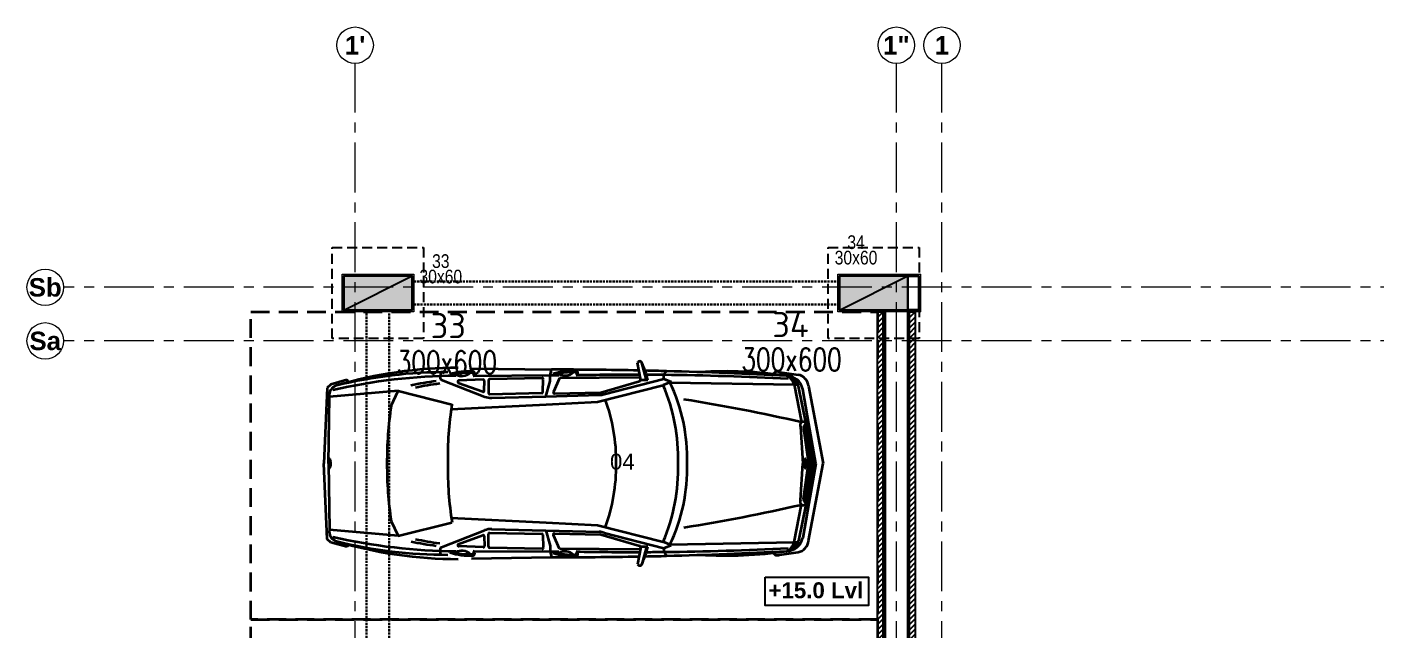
# Model space of a CAD drawing. Header units: millimetres. Extents: x -545754 to 527377, y 134623 to 1871324.
# Drawn here: x 443542 to 455380, y 174929 to 180221 of the extents above; entities that cross this region are included whole.
import ezdxf
from ezdxf.enums import TextEntityAlignment as Align
from ezdxf.xclip import XClip

# ---------------------------------------------------------------- set-up
doc = ezdxf.new("R2010")
doc.units = ezdxf.units.MM
doc.header["$XCLIPFRAME"] = 0
for name, pattern in [('PLINTH BEAM & PILE CAP LEVEL DRAWING   1605.2024$0$CENTER', [2, 1.25, -0.25, 0.25, -0.25]), ('PLINTH BEAM & PILE CAP LEVEL DRAWING   1605.2024$0$DASHDOT', [25.4, 12.7, -6.35, 0, -6.35]), ('PLINTH BEAM & PILE CAP LEVEL DRAWING   1605.2024$0$DASHED', [0.75, 0.5, -0.25]), ('PLINTH BEAM & PILE CAP LEVEL DRAWING   1605.2024$0$HIDDEN', [0.375, 0.25, -0.125]), ('PLINTH BEAM & PILE CAP LEVEL DRAWING   1605.2024$0$HIDDEN2', [4.7625, 3.175, -1.5875])]:
    doc.linetypes.add(name, pattern=pattern)
for name, color, linetype, lineweight in [('Geo Col Hatch', 66, 'Continuous', 5), ('Geo Col Size', 7, 'Continuous', 13), ('Geo Column', 10, 'Continuous', 25), ('Geo-COLUMN-NO', 7, 'Continuous', 30), ('PLINTH BEAM & PILE CAP LEVEL DRAWING   1605.2024$0$A- WALL', 212, 'Continuous', 35), ('PLINTH BEAM & PILE CAP LEVEL DRAWING   1605.2024$0$A-GRID', 35, 'PLINTH BEAM & PILE CAP LEVEL DRAWING   1605.2024$0$DASHDOT', 5), ('PLINTH BEAM & PILE CAP LEVEL DRAWING   1605.2024$0$A-PARKING', 14, 'Continuous', 35), ('PLINTH BEAM & PILE CAP LEVEL DRAWING   1605.2024$0$A-PLASTER', 22, 'Continuous', 5), ('PLINTH BEAM & PILE CAP LEVEL DRAWING   1605.2024$0$Geo-GRADE BEAM', 1, 'PLINTH BEAM & PILE CAP LEVEL DRAWING   1605.2024$0$HIDDEN2', 30)]:
    doc.layers.add(name, color=color, linetype=linetype, lineweight=lineweight)
for name, color, linetype in [('PLINTH BEAM & PILE CAP LEVEL DRAWING   1605.2024$0$A-CLADDING', 32, 'Continuous'), ('PLINTH BEAM & PILE CAP LEVEL DRAWING   1605.2024$0$A-COLTEXT', 9, 'Continuous'), ('PLINTH BEAM & PILE CAP LEVEL DRAWING   1605.2024$0$A-DIMENSION', 8, 'Continuous'), ('PLINTH BEAM & PILE CAP LEVEL DRAWING   1605.2024$0$A-NOTS', 8, 'Continuous'), ('PLINTH BEAM & PILE CAP LEVEL DRAWING   1605.2024$0$GEO GF COL', 1, 'Continuous'), ('PLINTH BEAM & PILE CAP LEVEL DRAWING   1605.2024$0$SPILECAP', 128, 'Continuous')]:
    doc.layers.add(name, color=color, linetype=linetype)
doc.styles.add('ISCOPEUR', font='isocpeur.ttf')
doc.styles.add('PLINTH BEAM & PILE CAP LEVEL DRAWING   1605.2024$0$BOLD', font='arialbd.ttf')
doc.styles.add('PLINTH BEAM & PILE CAP LEVEL DRAWING   1605.2024$0$COLTEXT', font='ARIALN.TTF')
doc.styles.add('PLINTH BEAM & PILE CAP LEVEL DRAWING   1605.2024$0$Dimtext', font='arial.ttf')
doc.styles.add('simplex', font='simplex.shx', dxfattribs={"width": 0.75})

# ---------------------------------------------------------------- blocks, each defined once
blk = doc.blocks.new('PLINTH BEAM & PILE CAP LEVEL DRAWING   1605.2024$0$zw$DF02')
at = {"layer": 'PLINTH BEAM & PILE CAP LEVEL DRAWING   1605.2024$0$Geo-GRADE BEAM', "color": 7, "ltscale": 6}
for p, q in [((-10860, 38050), (-14610, 38050)), ((-15010, 37800), (-15010, 32300)), ((-14810, 37800), (-14810, 32300)), ((-10860, 37850), (-14610, 37850)), ((-10460, 34600), (-10460, 37800)), ((-10260, 34600), (-10260, 37800))]:
    blk.add_line(p, q, dxfattribs=at)
blk = doc.blocks.new('PLINTH BEAM & PILE CAP LEVEL DRAWING   1605.2024$0$zw$C37E')
at = {"layer": 'PLINTH BEAM & PILE CAP LEVEL DRAWING   1605.2024$0$SPILECAP', "color": 150, "linetype": 'PLINTH BEAM & PILE CAP LEVEL DRAWING   1605.2024$0$HIDDEN', "ltscale": 35}
for points in [[(-1531, 3835), (-1451, 3835), (-1451, 3755), (-1531, 3755)], [(-1096, 3835), (-1016, 3835), (-1016, 3755), (-1096, 3755)]]:
    blk.add_lwpolyline(points, close=True, dxfattribs=at)
blk = doc.blocks.new('PLINTH BEAM & PILE CAP LEVEL DRAWING   1605.2024$0$ngfgrid')
at = {"layer": 'PLINTH BEAM & PILE CAP LEVEL DRAWING   1605.2024$0$A-GRID', "linetype": 'PLINTH BEAM & PILE CAP LEVEL DRAWING   1605.2024$0$CENTER', "ltscale": 35}
for p, q in [((75711.36, -151036.89), (75711.36, -146793.69)), ((76186.36, -151036.89), (76186.36, -146793.69)), ((76226.36, -151036.89), (76226.36, -146793.69)), ((78544.86, -146990.19), (75455.42, -146990.19)), ((78544.86, -147037.19), (75455.42, -147037.19))]:
    blk.add_line(p, q, dxfattribs=at)
at = {"layer": 'PLINTH BEAM & PILE CAP LEVEL DRAWING   1605.2024$0$A-GRID', "linetype": 'Continuous'}
for centre in [(75711.36, -146777.69), (76186.36, -146777.69), (76226.36, -146777.69), (75439.42, -146990.19), (75439.42, -147037.19)]:
    blk.add_circle(centre, 16, dxfattribs=at)
at = {"layer": 'PLINTH BEAM & PILE CAP LEVEL DRAWING   1605.2024$0$A-GRID', "color": 32, "style": 'PLINTH BEAM & PILE CAP LEVEL DRAWING   1605.2024$0$BOLD'}
for s, p in [("1'", (75711.36, -146777.75)), ('1"', (76186.36, -146777.75)), ('1', (76226.36, -146777.75)), ('Sb', (75439.42, -146990.19)), ('Sa', (75439.42, -147037.19))]:
    blk.add_text(s, height=16.2, dxfattribs=at).set_placement(p, align=Align.MIDDLE_CENTER)
blk = doc.blocks.new('PLINTH BEAM & PILE CAP LEVEL DRAWING   1605.2024$0$hhn')
at = {"ltscale": 17}
for p, q in [((75065.8, -4234.4), (75127.6, -4222.8)), ((75189.4, -4234.4), (75127.6, -4222.8)), ((75095.9, -4234.1), (75068.2, -4239)), ((75127.6, -4228.5), (75095.9, -4234.1)), ((75100.5, -4238.3), (75096.2, -4234)), ((75102.6, -4238), (75098.3, -4233.6)), ((75099.4, -4238.5), (75127.6, -4234.5)), ((75104.8, -4237.7), (75100.3, -4233.3)), ((75106.9, -4237.4), (75102.4, -4232.9)), ((75109, -4237.1), (75104.5, -4232.6)), ((75111.1, -4236.8), (75106.5, -4232.2)), ((75113.3, -4236.5), (75108.6, -4231.8)), ((75115.4, -4236.2), (75110.7, -4231.5)), ((75117.5, -4235.9), (75112.7, -4231.1)), ((75119.7, -4235.6), (75114.8, -4230.7)), ((75121.8, -4235.3), (75116.8, -4230.4)), ((75123.9, -4235), (75118.9, -4230)), ((75126.1, -4234.7), (75121, -4229.6)), ((75128.4, -4234.6), (75123, -4229.3)), ((75131.2, -4235), (75125.1, -4228.9)), ((75134, -4235.4), (75127.2, -4228.5)), ((75127.6, -4228.5), (75159.4, -4234.1)), ((75155.8, -4238.5), (75127.6, -4234.5)), ((75136.9, -4235.8), (75129.9, -4228.9)), ((75139.7, -4236.2), (75132.9, -4229.4)), ((75142.5, -4236.6), (75135.8, -4229.9)), ((75145.3, -4237), (75138.8, -4230.4)), ((75148.1, -4237.4), (75141.7, -4230.9)), ((75151, -4237.8), (75144.7, -4231.5)), ((75153.8, -4238.2), (75147.6, -4232)), ((75156.5, -4238.5), (75150.6, -4232.5)), ((75158.2, -4237.8), (75153.5, -4233)), ((75159.3, -4236.4), (75156.5, -4233.6)), ((75159.4, -4234.1), (75187, -4239)), ((75054.6, -4257.7), (75056.7, -4242.6)), ((75061.7, -4247.3), (75060.1, -4245.6)), ((75062.2, -4246.9), (75060.5, -4245.2)), ((75062.7, -4246.7), (75060.9, -4244.8)), ((75063.3, -4246.4), (75061.3, -4244.5)), ((75063.9, -4246.2), (75061.8, -4244.1)), ((75064.5, -4246), (75062.3, -4243.8)), ((75064.6, -4245.3), (75062.8, -4243.5)), ((75062.8, -4345.2), (75064.6, -4245.9)), ((75064.6, -4244.5), (75063.3, -4243.2)), ((75064.6, -4243.7), (75063.9, -4243)), ((75064.7, -4242.9), (75064.5, -4242.8)), ((75064.6, -4245.9), (75094.7, -4240)), ((75064.6, -4245.9), (75064.7, -4242.8)), ((75064.6, -4245.9), (75064.6, -4245.9)), ((75095.9, -4236.2), (75065.9, -4242.5)), ((75098.1, -4238.3), (75095.8, -4236)), ((75098.3, -4240.8), (75127.6, -4239.1)), ((75127.6, -4237), (75124.8, -4237.6)), ((75127.6, -4236.1), (75127.6, -4237)), ((75127.6, -4236.1), (75127.6, -4237)), ((75127.6, -4237), (75130.4, -4237.6)), ((75157, -4240.8), (75127.6, -4239.1)), ((75159.3, -4236.2), (75189.3, -4242.5)), ((75190.6, -4245.9), (75160.5, -4240)), ((75190.6, -4245.9), (75190.6, -4242.8)), ((75197.4, -4250.2), (75190.6, -4243.4)), ((75193.8, -4247.5), (75190.6, -4244.2)), ((75192, -4246.4), (75190.6, -4245)), ((75192.4, -4345.2), (75190.6, -4245.9)), ((75190.7, -4246), (75190.6, -4245.9)), ((75190.6, -4245.9), (75190.6, -4245.9)), ((75197.1, -4249.1), (75190.8, -4242.8)), ((75196.5, -4247.7), (75192.2, -4243.4)), ((75200.6, -4257.7), (75198.5, -4242.6)), ((75057.8, -4251.5), (75057.7, -4251.3)), ((75058.1, -4250.9), (75057.8, -4250.6)), ((75058.4, -4250.5), (75057.9, -4249.9)), ((75058.8, -4250), (75058.1, -4249.3)), ((75059.1, -4249.5), (75058.3, -4248.7)), ((75059.5, -4249.1), (75058.5, -4248.1)), ((75059.9, -4248.7), (75058.8, -4247.6)), ((75060.3, -4248.3), (75059.1, -4247)), ((75060.7, -4247.9), (75059.4, -4246.6)), ((75061.2, -4247.6), (75059.7, -4246.1)), ((75197.5, -4251.2), (75196.7, -4250.4)), ((75056.9, -4350.1), (75053.9, -4347.8)), ((75059.9, -4350), (75056.9, -4350.1)), ((75059.9, -4350), (75062.3, -4344.1)), ((75072.2, -4397.8), (75059.9, -4350)), ((75062.3, -4344.1), (75065, -4350.5)), ((75078.3, -4402.9), (75065, -4350.5)), ((75176.9, -4402.9), (75190.2, -4350.5)), ((75183, -4397.8), (75195.3, -4350)), ((75192.9, -4344.1), (75190.2, -4350.5)), ((75195.3, -4350), (75192.9, -4344.1)), ((75195.3, -4350), (75198.3, -4350.1)), ((75198.3, -4350.1), (75201.3, -4347.8)), ((75061, -4363.9), (75047.2, -4367.6)), ((75061, -4362.7), (75061, -4363.9)), ((75061, -4363.9), (75061.1, -4368.5)), ((75194.2, -4363.9), (75194.1, -4368.5)), ((75194.2, -4362.7), (75194.2, -4363.9)), ((75194.2, -4363.9), (75208, -4367.6)), ((75061.1, -4368.5), (75047.3, -4371.1)), ((75058.9, -4369.8), (75059.4, -4433.4)), ((75061, -4368.8), (75059.9, -4368.8)), ((75070.8, -4400.3), (75061.9, -4369.5)), ((75184.4, -4400.3), (75193.3, -4369.5)), ((75194.1, -4368.5), (75208, -4371.1)), ((75194.2, -4368.8), (75195.4, -4368.8)), ((75196.3, -4369.8), (75195.8, -4433.4)), ((75071.7, -4437.4), (75070.8, -4400.6)), ((75074.1, -4444.3), (75072.9, -4401.7)), ((75080.4, -4444), (75078.3, -4402.9)), ((75174.8, -4444), (75176.9, -4402.9)), ((75181.1, -4444.3), (75182.3, -4401.7)), ((75183.5, -4437.4), (75184.4, -4400.6)), ((75051.7, -4503.6), (75052.6, -4439.8)), ((75057.3, -4440.9), (75052.6, -4439.8)), ((75057.2, -4440.9), (75057.2, -4433.9)), ((75059.4, -4433.4), (75070.4, -4438.3)), ((75195.8, -4433.4), (75184.8, -4438.3)), ((75197.9, -4440.9), (75202.6, -4439.8)), ((75198, -4440.9), (75198, -4433.9)), ((75203.5, -4503.6), (75202.6, -4439.8)), ((75057.6, -4502.4), (75057.2, -4440.9)), ((75061.9, -4440.9), (75057.3, -4440.9)), ((75059.4, -4447.2), (75060.3, -4489.3)), ((75070.5, -4446.7), (75060.4, -4446.3)), ((75074.1, -4444.3), (75061.9, -4440.9)), ((75072.2, -4489.3), (75071.3, -4447.6)), ((75075.2, -4487.6), (75074.1, -4444.3)), ((75084.1, -4519.8), (75080.4, -4444)), ((75171.1, -4519.8), (75174.8, -4444)), ((75180, -4487.6), (75181.1, -4444.3)), ((75181.2, -4444.3), (75193.4, -4440.9)), ((75183, -4489.3), (75183.9, -4447.6)), ((75184.7, -4446.7), (75194.8, -4446.3)), ((75193.4, -4440.9), (75197.9, -4440.9)), ((75195.8, -4447.2), (75194.9, -4489.3)), ((75197.7, -4502.4), (75198, -4440.9)), ((75060.7, -4527.7), (75074.3, -4493)), ((75061.2, -4490.2), (75071.3, -4490.2)), ((75069.4, -4493.5), (75061.6, -4493.4)), ((75194.6, -4527.7), (75180.9, -4493)), ((75194, -4490.2), (75183.9, -4490.2)), ((75185.8, -4493.5), (75193.6, -4493.4)), ((75060.6, -4494.3), (75061.4, -4513.9)), ((75063.2, -4514.2), (75070.2, -4494.7)), ((75192, -4514.2), (75185, -4494.7)), ((75194.6, -4494.3), (75193.8, -4513.9)), ((75069.7, -4562.2), (75080.4, -4519.3)), ((75185.5, -4562.2), (75174.8, -4519.3)), ((75054.7, -4528.1), (75058.6, -4528.8)), ((75200.5, -4528.1), (75196.6, -4528.8)), ((75081.6, -4567.8), (75069.7, -4562.2)), ((75069.7, -4562.2), (75074.5, -4617.2)), ((75173.6, -4567.8), (75185.5, -4562.2)), ((75185.5, -4562.2), (75180.7, -4617.2)), ((75062.6, -4601.8), (75060.9, -4603.3)), ((75060.9, -4603.3), (75064.4, -4616.1)), ((75194.3, -4603.3), (75190.8, -4616.1)), ((75192.6, -4601.8), (75194.3, -4603.3)), ((75064.4, -4616.1), (75067.1, -4618.9)), ((75067.1, -4618.9), (75127.6, -4621.6)), ((75127.6, -4617.9), (75074.5, -4617.2)), ((75127.6, -4617), (75124.8, -4617.5)), ((75127.6, -4616.1), (75127.6, -4617)), ((75127.6, -4616.1), (75127.6, -4617)), ((75127.6, -4617), (75130.4, -4617.5)), ((75127.6, -4617.9), (75180.7, -4617.2)), ((75188.1, -4618.9), (75127.6, -4621.6)), ((75190.8, -4616.1), (75188.1, -4618.9))]:
    blk.add_line(p, q, dxfattribs=at)
at = {"color": 22, "linetype": 'PLINTH BEAM & PILE CAP LEVEL DRAWING   1605.2024$0$DASHED', "ltscale": 30}
blk.add_lwpolyline([(75006.5, -4680), (75006.5, -4179.3), (75252.3, -4179.3), (75252.3, -4680)], close=True, dxfattribs=at)
at = {"ltscale": 17}
for centre, radius, start, end in [((75066.8, -4244.7), 10.3, 95.6365, 168.6372), ((75099, -4235.1), 3.34, 161.6012, 275.775), ((75156.2, -4235.1), 3.34, 264.2259, 18.3964), ((75188.4, -4244.7), 10.3, 11.3628, 84.3629), ((75070.7, -4251.8), 13, 101.0222, 180.1612), ((75067.4, -4252.1), 9.74, 106.1998, 178.1602), ((75067.7, -4256.7), 11.2, 106.1509, 154.0509), ((75067.4, -4252.1), 9.78, 98.5917, 106.1864), ((76505.7, -4562), 1447.3, 167.1458, 170.9426), ((75096.9, -4238.6), 2.59, 113.6633, 301.3688), ((75124.3, -4237), 0.307, 120.3183, 179.2363), ((75124.3, -4237), 0.308, 179.2298, 238.077), ((75125.8, -4239.6), 3.37, 103.2513, 120.336), ((75125.9, -4234.4), 3.37, 238.1104, 255.1813), ((75126.8, -4243.9), 7.76, 95.1339, 103.2586), ((75127, -4230.2), 7.76, 255.1835, 263.3033), ((75127.4, -4250.8), 14.6, 89.2701, 95.1324), ((75127.8, -4223.3), 14.6, 263.3051, 269.2718), ((75127.8, -4250.8), 14.6, 84.8676, 90.7299), ((75127.4, -4223.3), 14.6, 270.7282, 276.6949), ((75128.4, -4243.9), 7.76, 76.7414, 84.8661), ((75128.2, -4230.2), 7.76, 276.6967, 284.8165), ((75129.4, -4239.6), 3.37, 59.6628, 76.7538), ((75129.3, -4234.4), 3.37, 284.8187, 301.8896), ((75131, -4237), 0.307, 0.7637, 59.6817), ((75131, -4237), 0.308, 301.923, 0.7701), ((75158.3, -4238.6), 2.59, 238.6321, 66.3358), ((73749.7, -4561.9), 1447.1, 9.0572, 12.8544), ((75184.5, -4251.8), 13, 359.8388, 78.9773), ((75187.8, -4252.1), 9.77, 73.813, 81.4107), ((75187.8, -4252.1), 9.74, 1.8384, 73.8015), ((75187.5, -4256.7), 11.2, 25.9477, 73.8505), ((78725.9, -4444.1), 3673.3, 176.9985, 178.4977), ((75380, -4300.4), 326, 171.4261, 183.6541), ((77528.2, -4375.6), 2471.4, 177.1012, 179.4085), ((72727, -4375.6), 2471.4, 0.5915, 2.8989), ((71529.3, -4444.1), 3673.4, 1.5023, 3.0015), ((74875.2, -4300.4), 326, 356.3458, 8.574), ((75057.6, -4259.4), 3.4, 150.2961, 246.3545), ((75197.6, -4259.4), 3.4, 293.6455, 29.7039), ((75123.2, -4470.7), 139.3, 88.1656, 115.6826), ((75132.1, -4470.7), 139.3, 64.3174, 91.8344), ((75124.7, -4493.5), 155, 88.9255, 112.6663), ((75130.5, -4493.5), 155, 67.3338, 91.0745), ((78725.9, -4444.1), 3673.3, 178.4977, 178.7653), ((77528.2, -4375.6), 2471.4, 179.4085, 179.7286), ((72727, -4375.6), 2471.4, 0.2716, 0.5915), ((71529.3, -4444.1), 3673.4, 1.2346, 1.5023), ((75077.7, -4432.4), 71.6, 103.5301, 115.2418), ((75177.5, -4432.4), 71.6, 64.7582, 76.4699), ((75047.8, -4369.3), 1.83, 109.3865, 252.5149), ((78725.9, -4444.1), 3673.3, 178.8424, 179.9323), ((77528.2, -4375.6), 2471.4, 179.8545, 181.0304), ((75059.9, -4369.7), 0.916, 90.0043, 181.2147), ((75061, -4369.7), 0.916, 17.6827, 90.0069), ((75194.2, -4369.7), 0.916, 90.0034, 162.3069), ((75195.4, -4369.7), 0.916, 358.7853, 89.9957), ((72726.7, -4375.6), 2471.7, 358.9696, 0.1457), ((71529.9, -4444.1), 3672.7, 0.0676, 1.1577), ((75207.4, -4369.3), 1.83, 287.4851, 70.6135), ((75126.2, -4532.7), 144.7, 89.4616, 110.159), ((75129, -4532.7), 144.7, 69.841, 90.5384), ((75069.9, -4400.6), 0.919, 1.3738, 17.6437), ((75059.2, -4402), 13.7, 1.5365, 18.1277), ((75196, -4402), 13.7, 161.8723, 178.4634), ((75185.3, -4400.6), 0.919, 162.3563, 178.6262), ((75100.3, -4423.5), 46.7, 175.7285, 198.8693), ((75055.4, -4420.5), 1.81, 16.1445, 163.8555), ((75055.4, -4420.5), 0.712, 16.1401, 163.8599), ((75100.3, -4423.5), 45.6, 175.7285, 198.8691), ((75047.7, -4429), 9.69, 329.4142, 43.8187), ((75207.5, -4429), 9.69, 136.1829, 210.5842), ((75199.8, -4420.5), 1.81, 16.1445, 163.8555), ((75154.9, -4423.5), 45.6, 341.131, 4.2714), ((75199.8, -4420.5), 0.712, 16.1401, 163.8599), ((75154.9, -4423.5), 46.7, 341.1315, 4.2712), ((75070.8, -4437.5), 0.916, 246.0384, 1.3699), ((75184.4, -4437.5), 0.916, 178.6372, 293.9582), ((75060.3, -4447.2), 0.916, 84.088, 181.1973), ((75070.4, -4447.6), 0.916, 359.375, 84.1025), ((75184.8, -4447.6), 0.916, 95.9085, 180.6139), ((75194.9, -4447.2), 0.916, 358.8027, 95.912), ((75061.2, -4489.2), 0.916, 181.1971, 269.9957), ((75061.2, -4489.2), 0.916, 181.1971, 269.9957), ((75061.2, -4489.2), 0.916, 181.1971, 269.9957), ((75061.6, -4494.3), 0.916, 89.2134, 182.2827), ((75069.4, -4494.4), 0.916, 340.1072, 89.2178), ((75071.3, -4489.2), 0.916, 269.9976, 359.3918), ((75061.5, -4487.9), 13.7, 338.574, 1.5323), ((75193.7, -4487.9), 13.7, 178.4677, 201.4259), ((75183.9, -4489.2), 0.916, 180.6082, 270.0024), ((75185.8, -4494.4), 0.916, 90.7822, 199.8928), ((75193.7, -4494.3), 0.916, 357.7173, 90.7866), ((75194, -4489.2), 0.916, 270.0044, 358.8029), ((75194, -4489.2), 0.916, 270.0044, 358.8029), ((75194, -4489.2), 0.916, 270.0044, 358.8029), ((75100.7, -4505.9), 46.7, 175.7288, 198.8685), ((75055.8, -4502.9), 1.81, 16.1445, 163.8555), ((75100.7, -4505.9), 45.6, 175.7288, 198.8681), ((75055.8, -4502.9), 0.712, 16.1401, 163.8599), ((75199.4, -4502.9), 1.81, 16.1445, 163.8555), ((75154.6, -4505.9), 45.6, 341.131, 4.2714), ((75199.4, -4502.9), 0.712, 16.1401, 163.8599), ((75154.5, -4505.9), 46.7, 341.1315, 4.2712), ((75393.6, -4513.8), 342.4, 180.0775, 196.5845), ((75048.1, -4511.4), 9.69, 329.4139, 43.8192), ((75062.3, -4513.8), 0.916, 182.282, 340.1036), ((74861.6, -4513.8), 342.4, 343.4155, 359.9225), ((75192.9, -4513.8), 0.916, 199.8953, 357.719), ((75207.1, -4511.4), 9.69, 136.1808, 210.5861), ((75418.7, -4524), 364, 179.7812, 193.9247), ((75516.8, -4512.2), 459.3, 180.4985, 192.8495), ((75122.9, -4254), 268.7, 260.8889, 270.9951), ((75132.3, -4254), 268.6, 269.0048, 279.1115), ((74738.4, -4512.2), 459.3, 347.1507, 359.5016), ((74836.5, -4524), 364, 346.0755, 0.2187), ((75059, -4527), 1.83, 259.6899, 338.9913), ((75376.6, -4489.4), 317.6, 187.677, 191.372), ((75245.4, -4507), 182.9, 186.9369, 193.0708), ((75009.8, -4507), 182.9, 346.9292, 353.063), ((74878.7, -4489.4), 317.5, 348.6276, 352.324), ((75196.3, -4527), 1.83, 201.0087, 280.3101), ((75126, -4275.4), 295.8, 261.3584, 270.3077), ((75129.2, -4275.4), 295.8, 269.6922, 278.6419), ((75073.1, -4609.3), 8, 196.3781, 280.1342), ((75182.1, -4609.3), 8, 259.8658, 343.6219), ((75124.3, -4617), 0.307, 120.3183, 179.2363), ((75124.3, -4617), 0.308, 179.2298, 238.077), ((75125.8, -4619.6), 3.37, 103.2513, 120.336), ((75125.9, -4614.3), 3.37, 238.1104, 255.1813), ((75126.8, -4623.9), 7.76, 95.1339, 103.2586), ((75127, -4610.1), 7.76, 255.1835, 263.3033), ((75127.4, -4630.7), 14.6, 89.2701, 95.1324), ((75127.8, -4603.3), 14.6, 263.3051, 269.2718), ((75127.8, -4630.7), 14.6, 84.8676, 90.7299), ((75127.4, -4603.3), 14.6, 270.7282, 276.6949), ((75128.4, -4623.9), 7.76, 76.7414, 84.8661), ((75128.2, -4610.1), 7.76, 276.6967, 284.8165), ((75129.4, -4619.6), 3.37, 59.6628, 76.7538), ((75129.3, -4614.3), 3.37, 284.8187, 301.8896), ((75131, -4617), 0.307, 0.7637, 59.6817), ((75131, -4617), 0.308, 301.923, 0.7701)]:
    blk.add_arc(centre, radius, start, end, dxfattribs=at)
blk = doc.blocks.new('PLINTH BEAM & PILE CAP LEVEL DRAWING   1605.2024$0$GF COL')
at = {"layer": 'PLINTH BEAM & PILE CAP LEVEL DRAWING   1605.2024$0$GEO GF COL', "ltscale": 0.3}
for points in [[(69938.9, -146980.2), (69878.9, -146980.2), (69878.9, -147010.2), (69938.9, -147010.2)], [(70373.9, -146980.2), (70313.9, -146980.2), (70313.9, -147010.2), (70373.9, -147010.2)]]:
    blk.add_hatch(color=250, dxfattribs=at).paths.add_polyline_path(points)
at = {"layer": 'PLINTH BEAM & PILE CAP LEVEL DRAWING   1605.2024$0$GEO GF COL', "linetype": 'Continuous', "ltscale": 0.1}
for points in [[(69938.9, -146980.2), (69938.9, -147010.2), (69878.9, -147010.2), (69878.9, -146980.2)], [(70373.9, -146980.2), (70373.9, -147010.2), (70313.9, -147010.2), (70313.9, -146980.2)]]:
    blk.add_lwpolyline(points, close=True, dxfattribs=at)
blk = doc.blocks.new('PLINTH BEAM & PILE CAP LEVEL DRAWING   1605.2024')
at = {"layer": 'PLINTH BEAM & PILE CAP LEVEL DRAWING   1605.2024$0$A-CLADDING', "linetype": 'Continuous'}
h = blk.add_hatch(dxfattribs=at)
h.set_pattern_fill('ANSI31', color=250, style=0)
h.set_pattern_definition([(45, (-17109.6572, 0), (-2.24506403, 2.24506403), [])])
h.paths.add_polyline_path([(52767.77, -148221.69), (53242.77, -148221.69), (53242.77, -147801.69), (53265.77, -147801.69), (53265.77, -148254.69), (52767.77, -148254.69)], flags=16)
h.paths.add_polyline_path([(53242.77, -147801.69), (53242.77, -147796.69), (53237.77, -147796.69), (53237.77, -148216.69), (52762.77, -148216.69), (52762.77, -148259.69), (53270.77, -148259.69), (53270.77, -147801.69)])
h.paths.add_polyline_path([(53242.77, -147551.69), (53237.77, -147551.69), (53237.77, -147583.19), (53242.77, -147583.19)])
h.paths.add_polyline_path([(53242.77, -147583.19), (53237.77, -147583.19), (53237.77, -147591.69), (53242.77, -147591.69)])
h.paths.add_polyline_path([(53242.77, -147591.69), (53237.77, -147591.69), (53237.77, -147772.19), (53242.77, -147772.19)])
h.paths.add_polyline_path([(53242.77, -147772.19), (53237.77, -147772.19), (53237.77, -147790.19), (53242.77, -147790.19)])
h.paths.add_polyline_path([(53242.77, -147790.19), (53237.77, -147790.19), (53237.77, -147796.69), (53242.77, -147796.69)])
h.paths.add_polyline_path([(53242.77, -147281.69), (53237.77, -147281.69), (53237.77, -147525.19), (53242.77, -147525.19)])
h.paths.add_polyline_path([(53242.77, -147525.19), (53237.77, -147525.19), (53237.77, -147551.69), (53242.77, -147551.69)])
h.paths.add_polyline_path([(53242.77, -147037.19), (53237.77, -147037.19), (53237.77, -147281.69), (53242.77, -147281.69)])
h.paths.add_polyline_path([(53242.77, -147011.69), (53237.77, -147011.69), (53237.77, -147037.19), (53242.77, -147037.19)])
h = blk.add_hatch(dxfattribs=at)
h.set_pattern_fill('ANSI31', color=250, style=0)
h.set_pattern_definition([(45, (-17081.6572, 0), (-2.24506403, 2.24506403), [])])
h.paths.add_polyline_path([(53270.77, -147772.19), (53265.77, -147772.19), (53265.77, -147790.19), (53270.77, -147790.19)])
h.paths.add_polyline_path([(53270.77, -147790.19), (53265.77, -147790.19), (53265.77, -147796.69), (53270.77, -147796.69)])
h.paths.add_polyline_path([(53270.77, -147525.19), (53265.77, -147525.19), (53265.77, -147551.69), (53270.77, -147551.69)])
h.paths.add_polyline_path([(53270.77, -147037.19), (53265.77, -147037.19), (53265.77, -147281.69), (53270.77, -147281.69)])
h.paths.add_polyline_path([(53270.77, -147011.69), (53265.77, -147011.69), (53265.77, -147037.19), (53270.77, -147037.19)])
h.paths.add_polyline_path([(53265.77, -147328.69), (53270.77, -147328.69), (53270.77, -147281.69), (53265.77, -147281.69)])
at = {"layer": 'PLINTH BEAM & PILE CAP LEVEL DRAWING   1605.2024$0$A- WALL', "ltscale": 0.3}
for p, q in [((53264.27, -146980.19), (53274.27, -146980.19)), ((53274.27, -147010.19), (53274.27, -146980.19)), ((53274.27, -147010.19), (53264.27, -147010.19))]:
    blk.add_line(p, q, dxfattribs=at)
at = {"layer": 'PLINTH BEAM & PILE CAP LEVEL DRAWING   1605.2024$0$A- WALL', "color": 150, "ltscale": 0.3}
for p, q in [((53244.27, -147011.69), (53244.27, -147328.69)), ((53264.27, -147011.69), (53264.27, -147328.69))]:
    blk.add_line(p, q, dxfattribs=at)
at = {"layer": 'PLINTH BEAM & PILE CAP LEVEL DRAWING   1605.2024$0$A-CLADDING', "linetype": 'Continuous'}
for points in [[(53270.77, -147801.69), (53270.77, -148259.69), (52762.77, -148259.69), (52762.77, -148216.69), (53237.77, -148216.69), (53237.77, -147011.69), (53242.77, -147011.69)], [(53265.77, -147801.69), (53265.77, -148254.69), (52767.77, -148254.69), (52767.77, -148221.69), (53242.77, -148221.69), (53242.77, -147011.69)]]:
    blk.add_lwpolyline(points, dxfattribs=at)
blk.add_lwpolyline([(53265.77, -147011.69), (53270.77, -147011.69), (53270.77, -147328.69), (53265.77, -147328.69)], close=True, dxfattribs=at)
at = {"layer": 'PLINTH BEAM & PILE CAP LEVEL DRAWING   1605.2024$0$A-NOTS', "color": 8}
blk.add_lwpolyline([(53139.25, -147244.48), (53229.76, -147244.48), (53229.76, -147269.43), (53139.25, -147269.43)], close=True, dxfattribs=at)
at = {"layer": 'PLINTH BEAM & PILE CAP LEVEL DRAWING   1605.2024$0$A-PLASTER', "ltscale": 0.3}
for p, q in [((53202.77, -146978.69), (53275.77, -146978.69)), ((53202.77, -147011.69), (53202.77, -146978.69)), ((53275.77, -147011.69), (53275.77, -146978.69)), ((53275.77, -147011.69), (53202.77, -147011.69))]:
    blk.add_line(p, q, dxfattribs=at)
blk.add_lwpolyline([(52830.77, -146978.69), (52830.77, -147011.69), (52767.77, -147011.69), (52767.77, -146978.69)], close=True, dxfattribs=at)
at = {"layer": 'PLINTH BEAM & PILE CAP LEVEL DRAWING   1605.2024$0$A-DIMENSION', "color": 5, "linetype": 'ByBlock', "ltscale": 0.01, "xscale": 0.1, "yscale": 0.1, "zscale": 0.1}
blk.add_blockref('PLINTH BEAM & PILE CAP LEVEL DRAWING   1605.2024$0$zw$DF02', (54290.28, -150790.19), dxfattribs=at)
at = {"layer": 'PLINTH BEAM & PILE CAP LEVEL DRAWING   1605.2024$0$A-GRID'}
blk.add_blockref('PLINTH BEAM & PILE CAP LEVEL DRAWING   1605.2024$0$ngfgrid', (-22932.09, 0), dxfattribs=at)
at = {"layer": 'PLINTH BEAM & PILE CAP LEVEL DRAWING   1605.2024$0$A-PARKING', "xscale": 1.098509433809103, "yscale": 1.098509433809103, "zscale": 1.098509433809103, "rotation": 270.0000000000001}
for p in [(57828.74, -64616.38), (57828.74, -64886.38)]:
    blk.add_blockref('PLINTH BEAM & PILE CAP LEVEL DRAWING   1605.2024$0$hhn', p, dxfattribs=at)
at = {"layer": 'PLINTH BEAM & PILE CAP LEVEL DRAWING   1605.2024$0$GEO GF COL', "color": 3}
blk.add_blockref('PLINTH BEAM & PILE CAP LEVEL DRAWING   1605.2024$0$GF COL', (-17109.66, 0), dxfattribs=at)
at = {"layer": 'PLINTH BEAM & PILE CAP LEVEL DRAWING   1605.2024$0$SPILECAP', "linetype": 'ByBlock', "ltscale": 0.01}
blk.add_blockref('PLINTH BEAM & PILE CAP LEVEL DRAWING   1605.2024$0$zw$C37E', (54290.28, -150790.19), dxfattribs=at)
at = {"layer": 'PLINTH BEAM & PILE CAP LEVEL DRAWING   1605.2024$0$A-COLTEXT', "style": 'PLINTH BEAM & PILE CAP LEVEL DRAWING   1605.2024$0$COLTEXT'}
for s, p in [('34', (53218.86, -146950.56)), ('33', (52854.47, -146967.17)), ('30x60', (53218.86, -146964.11)), ('30x60', (52854.47, -146980.72))]:
    blk.add_text(s, height=12, dxfattribs=at).set_placement(p, align=Align.MIDDLE_CENTER)
at = {"layer": 'PLINTH BEAM & PILE CAP LEVEL DRAWING   1605.2024$0$A-NOTS', "color": 32, "extrusion": (-1.19514e-08, -5.97016e-09, 1), "style": 'PLINTH BEAM & PILE CAP LEVEL DRAWING   1605.2024$0$BOLD'}
blk.add_text('+15.0 Lvl', height=14, rotation=1079.99994, dxfattribs=at).set_placement((53141.98, -147263.07, 0))
at = {"layer": 'PLINTH BEAM & PILE CAP LEVEL DRAWING   1605.2024$0$A-PARKING', "color": 32, "style": 'PLINTH BEAM & PILE CAP LEVEL DRAWING   1605.2024$0$Dimtext'}
blk.add_text('04', height=14, dxfattribs=at).set_placement((53013.79, -147143.11), align=Align.MIDDLE_CENTER)
blk = doc.blocks.new('*U160')
at = {"layer": 'Geo Col Hatch'}
h = blk.add_hatch(color=256, dxfattribs=at)
h.dxf.hatch_style = 1
h.paths.add_polyline_path([(300, -150), (300, 150), (-300, -150)])
at = {"layer": 'Geo Column'}
blk.add_line((-300, -150), (300, 150), dxfattribs=at)
blk.add_lwpolyline([(-300, -150), (300, -150), (300, 150), (-300, 150)], close=True, dxfattribs=at)
at = {"layer": 'Geo Col Size', "color": 1, "style": 'simplex', "width": 0.75, "flags": 1}
blk.add_attdef('300X600', (278, -519), '', height=200, dxfattribs=at)
blk = doc.blocks.new('A$C4bcebf93')
at = {"layer": 'Geo Column'}
ref = blk.add_blockref('*U160', (-19080, 14260), dxfattribs=at)
ref.add_attrib('300X600', '300x600', (-18915, 13552), dxfattribs={"layer": 'Geo Col Size', "height": 200, "style": 'simplex', "width": 0.75})
ref = blk.add_blockref('*U160', (-14730, 14260), dxfattribs=at)
ref.add_attrib('300X600', '300x600', (-15890, 13576), dxfattribs={"layer": 'Geo Col Size', "height": 200, "style": 'simplex', "width": 0.75})
at = {"layer": 'Geo-COLUMN-NO', "style": 'ISCOPEUR'}
for s, p in [('34', (-15619, 13873)), ('33', (-18617, 13864))]:
    blk.add_text(s, height=220, dxfattribs=at).set_placement(p)

msp = doc.modelspace()

# ---------------------------------------------------------------- block references
at = {"color": 1}
ref = msp.add_blockref('PLINTH BEAM & PILE CAP LEVEL DRAWING   1605.2024', (-81371.5, 1647838), dxfattribs=dict(at, xscale=10, yscale=10, zscale=10))
XClip(ref).set_block_clipping_path([(52196.5926527644, -151321.454333998), (56330.4792790419, -146541.7518497292)])
at = {"layer": 'Geo Column'}
msp.add_blockref('A$C4bcebf93', (465701.2, 163626), dxfattribs=at)

doc.saveas('drawing.dxf')
